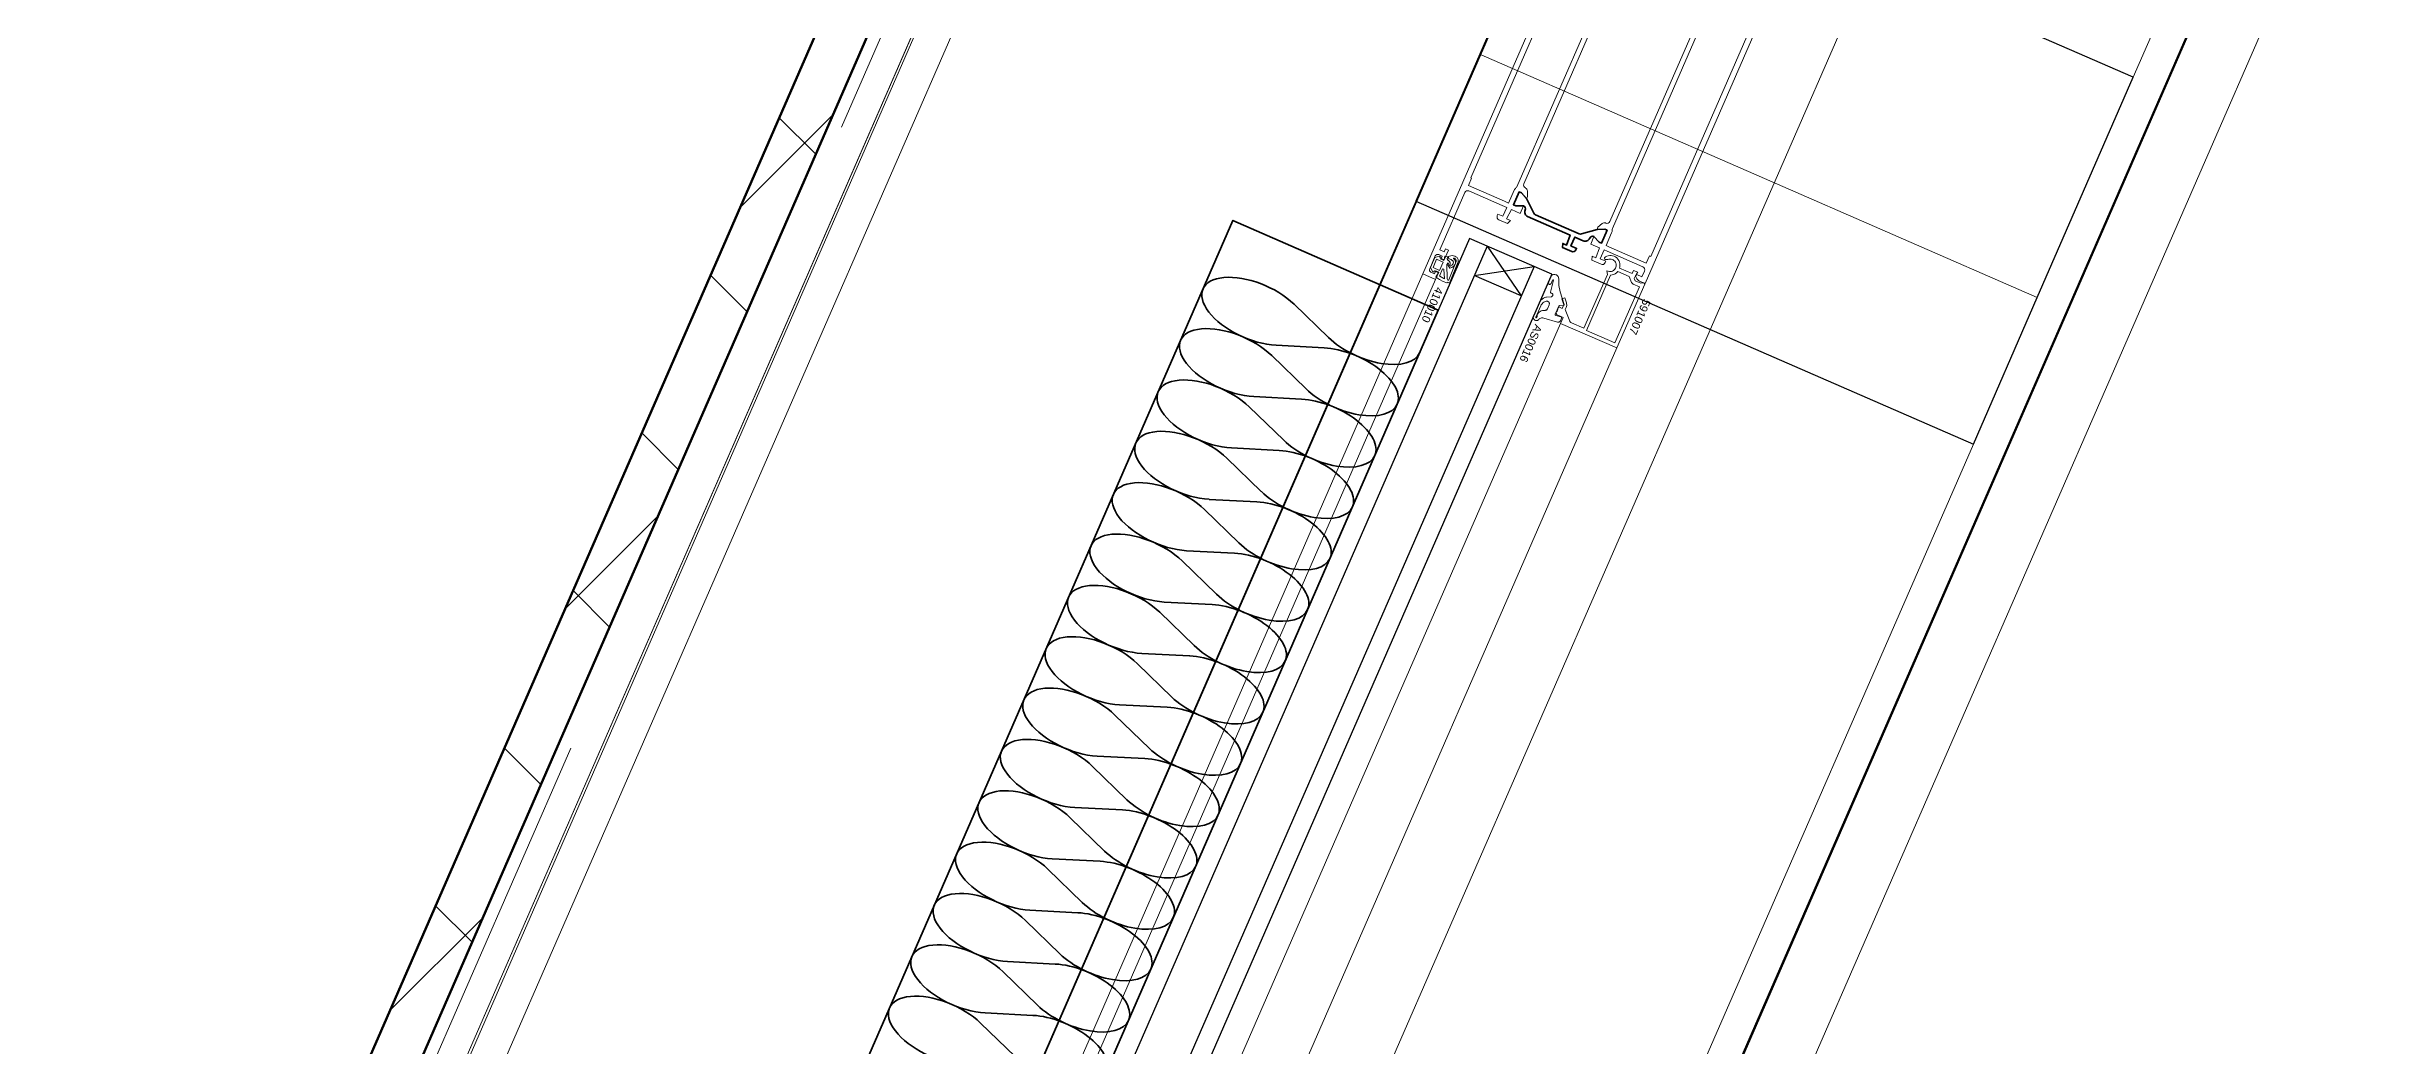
# Model space of a CAD drawing. Header units: millimetres. Extents: x -37281 to 954596, y -59787 to 956680.
# Drawn here: x 4784 to 5514, y -15838 to -15526 of the extents above; entities that cross this region are included whole.
import ezdxf
from ezdxf.enums import TextEntityAlignment as Align

# ---------------------------------------------------------------- set-up
doc = ezdxf.new("R2010")
doc.units = ezdxf.units.MM
doc.header["$MEASUREMENT"] = 0
doc.linetypes.add('Dot & Dashed', pattern=[670.277762, 352.777767, -176.388884, 0, -141.111112])
doc.linetypes.add('Double Dashed', pattern=[1093.611073, 529.166651, -211.666656, 141.111112, -211.666656])
for name, color, linetype, lineweight in [('0_Pen_No__2', 8, 'Continuous', 15), ('0_Pen_No__5', 7, 'Continuous', 25), ('0_Pen_No__6', 7, 'Continuous', 35), ('0_Pen_No__7', 7, 'Continuous', 35), ('0_Pen_No__9', 7, 'Continuous', 13), ('New_A-20-M_Floor_Slab_Pen_No__89', 8, 'Continuous', 20), ('New_A-20-M_Roof_Pen_No__93', 8, 'Continuous', 13), ('New_A-25-M_Curtain_Wall_Pen_No__90', 8, 'Continuous', 20), ('New_A-25-M_Wall_Ext_Pen_No__87', 8, 'Continuous', 20), ('New_A-25-M_Wall_Int_Pen_No__155', 5, 'Continuous', 35), ('New_ArchiCAD Windows_Pen_No__1', 7, 'Continuous', 13), ('New_ArchiCAD Windows_Pen_No__3', 7, 'Continuous', 18), ('New_ArchiCAD Zone Stamps_Pen_No__9', 7, 'Continuous', 13)]:
    doc.layers.add(name, color=color, linetype=linetype, lineweight=lineweight)
for name, color, linetype, lineweight, true_color in [('0_Pen_No__40', 7, 'Continuous', 35, 0x2a2a2a), ('0_Pen_No__54', 7, 'Continuous', 35, 0x444444), ('New_A-15-MG_Structural_Grid_Phase_2_Pen_No__222', 7, 'Continuous', 13, 0x65af33), ('New_A-25-M_Curtain_Wall_Pen_No__69', 7, 'Continuous', 20, 0x606060), ('New_A-25-M_Wall_Int_Pen_No__27', 7, 'Continuous', 50, 0x2a2a2a), ('New_A-35-M_FFE-Zone_Pen_No__74', 7, 'Continuous', 20, 0x606060), ('New_ArchiCAD Windows_Pen_No__23', 7, 'Continuous', 30, 0x2a2a2a)]:
    doc.layers.add(name, color=color, linetype=linetype, lineweight=lineweight, true_color=true_color)
for name, color, linetype in [('New_A-15-MG_Structural_Grid_Phase_2', 7, 'Continuous'), ('New_A-20-M_Floor_Slab', 7, 'Continuous'), ('New_A-20-M_Roof', 7, 'Continuous'), ('New_A-25-M_Curtain_Wall', 7, 'Continuous'), ('New_A-25-M_Wall_Ext', 7, 'Continuous'), ('New_A-25-M_Wall_Int', 7, 'Continuous'), ('New_A-35-M_FFE-Zone', 7, 'Continuous'), ('New_ArchiCAD Windows', 7, 'Continuous')]:
    doc.layers.add(name, color=color, linetype=linetype)
doc.styles.add('GENERATED_STYLE_2', font='')
doc.styles.add('GENERATED_STYLE_3', font='')
doc.styles.add('GENERATED_STYLE_4', font='')
doc.styles.get('GENERATED_STYLE_2').set_extended_font_data('Arial', bold=True)
doc.styles.get('GENERATED_STYLE_3').set_extended_font_data('Arial')
doc.styles.get('GENERATED_STYLE_4').set_extended_font_data('Swis721 BT')

# ---------------------------------------------------------------- blocks, each defined once
blk = doc.blocks.new('Wall_2_3', base_point=(10092.6, -4631.3))
at = {"layer": 'New_A-25-M_Wall_Ext_Pen_No__87', "linetype": 'Continuous', "flags": 128}
for points in [[(10000.93, -4591.33), (2142.47, -22613.27)], [(2234.14, -22653.24), (10092.6, -4631.3)]]:
    blk.add_lwpolyline(points, dxfattribs=at)
blk = doc.blocks.new('Wall_4_3', base_point=(9982.59, -4632.6))
at = {"layer": 'New_A-25-M_Wall_Ext_Pen_No__87', "linetype": 'Continuous', "flags": 128}
for points in [[(4871.77, -16353.33), (9982.59, -4632.6)], [(7915.52, -8960.24), (4720.52, -16287.38)]]:
    blk.add_lwpolyline(points, dxfattribs=at)
blk = doc.blocks.new('Single Office_INB 2108_13_3', base_point=(3105.56, -14183.82))
at = {"layer": 'New_A-35-M_FFE-Zone_Pen_No__74', "linetype": 'Continuous'}
blk.add_line((4755.23, -16209.78), (5656.4, -14143.09), dxfattribs=at)
at = {"layer": 'New_ArchiCAD Zone Stamps_Pen_No__9'}
for tag, height, style, p in [('ROOM_NAME', 250, 'GENERATED_STYLE_2', (2604.38, -13138.52)), ('zoneNameLine2', 250, 'GENERATED_STYLE_2', (2415.95, -13570.65)), ('ROOM_NUMBER', 200, 'GENERATED_STYLE_3', (2227.52, -13991.36)), ('measuredAreaCode', 200, 'GENERATED_STYLE_3', (2070.49, -14351.47)), ('DUMMY_649', 200, 'GENERATED_STYLE_3', (2377.9, -14485.51)), ('DUMMY_650', 200, 'GENERATED_STYLE_3', (2727.41, -14637.92)), ('DUMMY_651', 133.33, 'GENERATED_STYLE_3', (3006.7, -14744.46))]:
    blk.add_attdef(tag, text='', height=height, rotation=336.44041, dxfattribs=dict(at, style=style)).set_placement(p, align=Align.TOP_LEFT)
blk = doc.blocks.new('Slab_4_3', base_point=(-34879.65, -33019.01))
at = {"layer": 'New_A-20-M_Floor_Slab_Pen_No__89', "linetype": 'Continuous', "flags": 128}
blk.add_lwpolyline([(19341.14, -30335.29), (10989.45, -26693.54), (10933.09, -26822.78), (1863.41, -22867.95), (9871.66, -4502.51), (4224.74, -2040.17), (4132.95, -2000.14), (2145.42, -6558.18), (-3141.98, -4252.62), (-10743.58, -11326.43), (-11126.43, -10915.01), (-34879.65, -33019.01)], dxfattribs=at)
blk = doc.blocks.new('Slab_8_3', base_point=(10933.09, -26822.78))
at = {"layer": 'New_A-20-M_Floor_Slab_Pen_No__89', "linetype": 'Continuous', "flags": 128}
blk.add_lwpolyline([(10933.09, -26822.78), (1863.41, -22867.95), (9871.66, -4502.51), (18941.33, -8457.33)], close=True, dxfattribs=at)
blk = doc.blocks.new('Triple Window 19[13]_3')
at = {"layer": 'New_ArchiCAD Windows_Pen_No__1', "linetype": 'Continuous'}
for p, q in [((5231.86, -15528.78), (5231.4, -15528.58)), ((5405.56, -15604.52), (5231.86, -15528.78))]:
    blk.add_line(p, q, dxfattribs=at)
at = {"layer": 'New_ArchiCAD Windows_Pen_No__23', "linetype": 'Continuous'}
for p, q in [((5231.4, -15528.58), (5211.42, -15574.41)), ((5211.42, -15574.41), (5385.58, -15650.35)), ((5385.58, -15650.35), (5405.56, -15604.52))]:
    blk.add_line(p, q, dxfattribs=at)
at = {"layer": 'New_ArchiCAD Windows_Pen_No__3', "linetype": 'Continuous'}
for p, q in [((5080.16, -15462.63), (4140.85, -17616.74)), ((5211.42, -15574.41), (4868.87, -16359.97)), ((5414.73, -15608.52), (4475.43, -17762.63)), ((5043.03, -16435.92), (5385.58, -15650.35))]:
    blk.add_line(p, q, dxfattribs=at)
blk = doc.blocks.new('Triple Window 19[14]_3')
at = {"layer": 'New_ArchiCAD Windows_Pen_No__1', "linetype": 'Continuous'}
for p, q in [((5231.86, -15528.78), (5231.4, -15528.58)), ((5405.56, -15604.52), (5231.86, -15528.78))]:
    blk.add_line(p, q, dxfattribs=at)
at = {"layer": 'New_ArchiCAD Windows_Pen_No__23', "linetype": 'Continuous'}
for p, q in [((5261.38, -15459.83), (5231.4, -15528.58)), ((5435.54, -15535.77), (5261.38, -15459.83)), ((5405.56, -15604.52), (5435.54, -15535.77))]:
    blk.add_line(p, q, dxfattribs=at)
at = {"layer": 'New_ArchiCAD Windows_Pen_No__3', "linetype": 'Continuous'}
for p, q in [((6354.03, -13454.4), (5414.73, -15608.52)), ((5435.54, -15535.77), (5550.46, -15272.24))]:
    blk.add_line(p, q, dxfattribs=at)
blk = doc.blocks.new('Wall_139_3', base_point=(10165.92, -4712.54))
at = {"layer": 'New_ArchiCAD Windows', "color": 251, "linetype": 'Continuous', "lineweight": 20, "true_color": 0x606060}
for name in ['Triple Window 19[14]_3', 'Triple Window 19[13]_3']:
    blk.add_blockref(name, (0, 0), dxfattribs=at)
blk = doc.blocks.new('Wall_149_3', base_point=(5069.21, -15418.45))
at = {"layer": 'New_A-25-M_Wall_Int_Pen_No__155', "linetype": 'Continuous'}
h = blk.add_hatch(dxfattribs=at)
h.set_pattern_fill('Grid_5x5_Diagonal_0003', color=256, style=0, pattern_type=2)
h.set_pattern_definition([(45, (0, 0), (-35.35534, 35.35534), []), (135, (0, 0), (35.35534, 35.35534), [])])
h.paths.add_polyline_path([(5069.21, -15418.45), (4829.96, -15967.13), (4837.71, -15986.88), (5076.96, -15438.2)])
at = {"layer": 'New_A-25-M_Wall_Int_Pen_No__27', "linetype": 'Continuous', "flags": 128}
for points in [[(5069.21, -15418.45), (4829.96, -15967.13)], [(4837.71, -15986.88), (5076.96, -15438.2)]]:
    blk.add_lwpolyline(points, dxfattribs=at)
blk = doc.blocks.new('Morph_1_3')
at = {"layer": 'New_A-20-M_Roof_Pen_No__93', "linetype": 'Continuous', "flags": 128}
blk.add_lwpolyline([(2064.53, -22792.01), (10012.82, -4564.06)], dxfattribs=at)
blk = doc.blocks.new('Beam_4_3', base_point=(10000.93, -4591.33))
at = {"layer": 'New_A-25-M_Curtain_Wall_Pen_No__69', "linetype": 'Dot & Dashed'}
blk.add_line((10000.93, -4591.33), (2142.47, -22613.27), dxfattribs=at)
at = {"layer": 'New_A-25-M_Curtain_Wall_Pen_No__90', "linetype": 'Continuous'}
for p, q in [((10000.93, -4591.33), (2142.47, -22613.27)), ((10203.2, -4679.52), (2344.74, -22701.46))]:
    blk.add_line(p, q, dxfattribs=at)
blk = doc.blocks.new('Standard grid marker[55]_3', base_point=(12179.47, 840.07))
at = {"layer": 'New_A-15-MG_Structural_Grid_Phase_2_Pen_No__222', "linetype": 'Double Dashed'}
blk.add_line((11800.31, -29.45), (-2469.84, -32755.44), dxfattribs=at)
at = {"layer": 'New_A-15-MG_Structural_Grid_Phase_2_Pen_No__222', "style": 'GENERATED_STYLE_4'}
for tag, p in [('AC_MarkerText_1_0', (11806.43, 1584.91)), ('AC_MarkerText_1_1', (-3621.73, -33796.76))]:
    blk.add_attdef(tag, text='', height=350, rotation=336.44041, dxfattribs=at).set_placement(p, align=Align.MIDDLE_CENTER)

msp = doc.modelspace()

# ---------------------------------------------------------------- linework, layer by layer
at = {"layer": '0_Pen_No__2', "linetype": 'Continuous', "flags": 128}
for points in [[(5278.36, -15492.76), (5245.11, -15569.03, 0.414214), (5245.63, -15570.34), (5245.68, -15570.37, -0.294108), (5246.28, -15571.27), (5246.3, -15573.04), (5246.02, -15573.68), (5244.41, -15571.89), (5243.67, -15571.57), (5241.92, -15575.6), (5242.65, -15575.92), (5245.07, -15575.88), (5244.03, -15578.26), (5241.28, -15577.07), (5239.75, -15580), (5240.95, -15580.52), (5240.07, -15581.45), (5237.37, -15580.27, -0.414214), (5236.85, -15578.96), (5237.05, -15578.5), (5238.61, -15579.18), (5239.81, -15576.43), (5238.39, -15575.81), (5227.98, -15571.27, 0.414214), (5226.67, -15571.79), (5218.87, -15589.66), (5220.25, -15590.26), (5220.65, -15589.34), (5221.57, -15589.74), (5220.17, -15592.95), (5219.25, -15592.55), (5219.65, -15591.64), (5218.55, -15591.16, 0.414214), (5217.5, -15591.57), (5215.74, -15595.6, 0.414214), (5216.15, -15596.66), (5217.25, -15597.14), (5217.65, -15596.22), (5218.57, -15596.62), (5217.57, -15598.91), (5213.63, -15597.19), (5277.58, -15450.53)], [(5305.31, -15504.51), (5272.06, -15580.78, -0.414214), (5270.74, -15581.3), (5270.69, -15581.27, 0.294108), (5269.62, -15581.45), (5268.3, -15582.63), (5268.02, -15583.27), (5270.44, -15583.24), (5271.17, -15583.56), (5269.41, -15587.59), (5268.68, -15587.27), (5267.06, -15585.47), (5266.03, -15587.86), (5268.78, -15589.06), (5267.66, -15592.17), (5266.46, -15591.65), (5266.38, -15592.92), (5269.27, -15594.18, 0.414214), (5270.58, -15593.66), (5270.78, -15593.21), (5269.04, -15592.45), (5270.24, -15589.7), (5271.14, -15590.09), (5282.34, -15594.97, -0.414214), (5282.86, -15596.29), (5282.06, -15598.12), (5280.41, -15597.4), (5280.01, -15597.79), (5280.22, -15598.32, 0.198912), (5281.28, -15599.42), (5283.02, -15600.18), (5326.99, -15499.35)], [(5272.75, -15583.44, -0.112281), (5272.83, -15583.01), (5307.47, -15503.57, -0.112281), (5307.73, -15503.21, 0.112281), (5308.27, -15502.48), (5310.01, -15498.49), (5322.57, -15503.97), (5321.57, -15506.26), (5322.03, -15506.46), (5284.86, -15591.71), (5284.4, -15591.51), (5283.4, -15593.8), (5271.72, -15588.7)], [(5271.72, -15588.7), (5270.84, -15588.32), (5272.58, -15584.33, 0.112281), (5272.75, -15583.44)]]:
    msp.add_lwpolyline(points, format="xyb", dxfattribs=at)
msp.add_lwpolyline([(5239.07, -15574.47), (5240.41, -15575.05), (5242.15, -15571.06, -0.112281), (5242.69, -15570.33, 0.112281), (5242.95, -15569.97), (5277.59, -15490.54, 0.112281), (5277.67, -15490.1, -0.112281), (5277.84, -15489.21), (5279.58, -15485.22), (5267.02, -15479.74), (5266.02, -15482.04), (5265.75, -15481.92), (5228.58, -15567.16), (5228.85, -15567.28), (5227.85, -15569.58)], format="xyb", close=True, dxfattribs=at)
for points in [[(5270.5, -15592.68), (5270.3, -15592.15), (5270.67, -15591.88), (5271.08, -15591.67), (5271.51, -15591.53), (5271.97, -15591.46), (5272.43, -15591.45), (5272.88, -15591.52), (5273.32, -15591.65), (5273.77, -15591.89), (5274.17, -15592.2), (5274.52, -15592.58), (5274.8, -15593), (5275.01, -15593.47), (5275.13, -15593.96), (5275.18, -15594.47), (5275.14, -15594.98), (5275.08, -15595.36), (5279.02, -15597.08), (5279.46, -15596.07), (5280.74, -15596.63), (5280.59, -15597), (5280.4, -15596.92), (5279.64, -15598.66), (5279.9, -15599.32), (5281.69, -15600.1), (5282.61, -15600), (5282.91, -15600.41), (5274.24, -15620.31), (5256.64, -15612.63), (5257.44, -15610.8), (5255.33, -15609.88), (5255.28, -15608.99), (5255.41, -15608.9), (5255.53, -15608.78), (5255.63, -15608.65), (5255.7, -15608.5), (5255.75, -15608.35), (5255.77, -15608.19), (5255.77, -15608.02), (5255.74, -15607.86), (5256.15, -15607.51), (5257.16, -15607.95), (5257.62, -15606.89), (5257.05, -15604.98), (5258.01, -15604.7), (5258.47, -15606.26), (5258.53, -15606.53), (5258.55, -15606.81), (5258.54, -15607.09), (5258.48, -15607.36), (5258.39, -15607.63), (5258.07, -15608.35), (5259.47, -15611.91), (5259.54, -15612.05), (5259.63, -15612.18), (5259.74, -15612.3), (5259.87, -15612.39), (5260.01, -15612.47), (5263.93, -15614.17)], [(5263.93, -15614.17), (5271.25, -15597.4), (5271.11, -15596.24), (5271.54, -15596.37), (5271.87, -15596.43), (5272.21, -15596.44), (5272.53, -15596.39), (5272.85, -15596.28), (5273.14, -15596.12), (5273.41, -15595.92), (5273.63, -15595.67), (5273.81, -15595.39), (5273.94, -15595.08), (5274.01, -15594.76), (5274.03, -15594.42), (5273.99, -15594.09), (5273.89, -15593.77), (5273.74, -15593.47), (5273.55, -15593.21), (5273.31, -15592.97), (5273.03, -15592.79), (5272.73, -15592.65), (5272.4, -15592.57), (5272.07, -15592.54), (5271.74, -15592.57), (5271.42, -15592.66), (5270.5, -15592.68)]]:
    msp.add_lwpolyline(points, dxfattribs=at)
msp.add_lwpolyline([(5264.73, -15614.85), (5273.62, -15618.73), (5281.25, -15601.22), (5279.35, -15600.39), (5279.21, -15600.31), (5279.08, -15600.22), (5278.97, -15600.1), (5278.88, -15599.98), (5278.81, -15599.83), (5278.09, -15597.98), (5274.5, -15596.42), (5274.15, -15596.8), (5273.73, -15597.11), (5273.27, -15597.35), (5272.77, -15597.51), (5272.26, -15597.59)], close=True, dxfattribs=at)
at = {"layer": '0_Pen_No__40', "linetype": 'Continuous'}
msp.add_line((9735.36, -5700.74), (2596.69, -22071.98), dxfattribs=at)
at = {"layer": '0_Pen_No__5', "linetype": 'Continuous'}
for p, q in [((5228.18, -15586.08), (4962.27, -16195.9)), ((5233.68, -15588.48), (4967.77, -16198.29)), ((5253.85, -15597.27), (5228.18, -15586.08)), ((5233.68, -15588.48), (5244.35, -15604.04)), ((5248.35, -15594.88), (4982.44, -16204.69)), ((5253.85, -15597.27), (4987.94, -16207.09)), ((5229.68, -15597.65), (5248.35, -15594.88)), ((5244.35, -15604.04), (5229.68, -15597.65))]:
    msp.add_line(p, q, dxfattribs=at)
at = {"layer": '0_Pen_No__54', "linetype": 'Continuous'}
for p, q in [((5173.39, -15606.65), (5184.13, -15617.06)), ((5182.73, -15620.27), (5167.8, -15619.48)), ((5166.4, -15622.69), (5177.13, -15633.1)), ((5159.4, -15638.73), (5170.14, -15649.14)), ((5175.73, -15636.31), (5160.8, -15635.52)), ((5152.41, -15654.77), (5163.14, -15665.18)), ((5168.74, -15652.35), (5153.81, -15651.56)), ((5145.41, -15670.81), (5156.15, -15681.22)), ((5161.74, -15668.39), (5146.81, -15667.61)), ((5154.75, -15684.43), (5139.82, -15683.65)), ((5138.42, -15686.86), (5149.15, -15697.26)), ((5147.75, -15700.47), (5132.82, -15699.69)), ((5131.42, -15702.9), (5142.16, -15713.3)), ((5124.43, -15718.94), (5135.16, -15729.35)), ((5140.76, -15716.51), (5125.83, -15715.73)), ((5117.43, -15734.98), (5128.17, -15745.39)), ((5133.77, -15732.55), (5118.83, -15731.77)), ((5110.44, -15751.02), (5121.17, -15761.43)), ((5126.77, -15748.6), (5111.84, -15747.81)), ((5119.78, -15764.64), (5104.84, -15763.85)), ((5103.45, -15767.06), (5114.18, -15777.47)), ((5112.78, -15780.68), (5097.85, -15779.89)), ((5096.45, -15783.1), (5107.18, -15793.51)), ((5089.46, -15799.14), (5100.19, -15809.55)), ((5105.79, -15796.72), (5090.85, -15795.94)), ((5082.46, -15815.19), (5093.2, -15825.59)), ((5098.79, -15812.76), (5083.86, -15811.98)), ((5075.47, -15831.23), (5086.2, -15841.64)), ((5091.8, -15828.8), (5076.86, -15828.02))]:
    msp.add_line(p, q, dxfattribs=at)
at = {"layer": '0_Pen_No__54', "linetype": 'Continuous', "flags": 128}
msp.add_lwpolyline([(4904.82, -16327.65), (5218.42, -15608.47), (5154.25, -15580.49), (4840.66, -16299.67)], close=True, dxfattribs=at)
at = {"layer": '0_Pen_No__54', "linetype": 'Continuous'}
for centre, start_param, end_param in [((5160.97, -15608.87), 0.927295, 5.35589), ((5153.98, -15624.91), 0.927295, 5.35589), ((5196.55, -15614.84), 4.068888, 6.283185), ((5189.56, -15630.88), 0, 2.214297), ((5146.98, -15640.95), 0.927295, 5.35589), ((5189.56, -15630.88), 4.068888, 6.283185), ((5182.56, -15646.92), 0, 2.214297), ((5139.99, -15656.99), 0.927295, 5.35589), ((5182.56, -15646.92), 4.068888, 6.283185), ((5175.57, -15662.96), 0, 2.214297), ((5132.99, -15673.03), 0.927295, 5.35589), ((5168.57, -15679), 0, 2.214297), ((5175.57, -15662.96), 4.068888, 6.283185), ((5126, -15689.07), 0.927295, 5.35589), ((5161.58, -15695.04), 0, 2.214297), ((5168.57, -15679), 4.068888, 6.283185), ((5119, -15705.12), 0.927295, 5.35589), ((5161.58, -15695.04), 4.068888, 6.283185), ((5154.58, -15711.09), 0, 2.214297), ((5112.01, -15721.16), 0.927295, 5.35589), ((5154.58, -15711.09), 4.068888, 6.283185), ((5147.59, -15727.13), 0, 2.214297), ((5105.01, -15737.2), 0.927295, 5.35589), ((5147.59, -15727.13), 4.068888, 6.283185), ((5140.59, -15743.17), 0, 2.214297), ((5098.02, -15753.24), 0.927295, 5.35589), ((5133.6, -15759.21), 0, 2.214297), ((5140.59, -15743.17), 4.068888, 6.283185), ((5091.02, -15769.28), 0.927295, 5.35589), ((5126.6, -15775.25), 0, 2.214297), ((5133.6, -15759.21), 4.068888, 6.283185), ((5084.03, -15785.32), 0.927295, 5.35589), ((5126.6, -15775.25), 4.068888, 6.283185), ((5119.61, -15791.29), 0, 2.214297), ((5077.03, -15801.36), 0.927295, 5.35589), ((5119.61, -15791.29), 4.068888, 6.283185), ((5112.61, -15807.33), 0, 2.214297), ((5070.04, -15817.41), 0.927295, 5.35589), ((5112.61, -15807.33), 4.068888, 6.283185), ((5105.62, -15823.37), 0, 2.214297), ((5063.04, -15833.45), 0.927295, 5.35589), ((5098.62, -15839.42), 0, 2.214297), ((5105.62, -15823.37), 4.068888, 6.283185)]:
    msp.add_ellipse(centre, major_axis=(16.04, -6.99), ratio=0.5, start_param=start_param, end_param=end_param, dxfattribs=at)
at = {"layer": '0_Pen_No__6', "linetype": 'Continuous', "flags": 128}
msp.add_lwpolyline([(5245.58, -15577.2, 0.414214), (5245.07, -15575.88), (5242.65, -15575.92), (5241.92, -15575.6), (5243.67, -15571.57), (5244.41, -15571.89), (5246.03, -15573.66), (5248.29, -15578.23, 0.176327), (5248.78, -15578.7), (5262.47, -15584.67, 0.176327), (5263.15, -15584.71), (5268.03, -15583.26), (5270.44, -15583.24), (5271.17, -15583.56), (5269.41, -15587.59), (5268.68, -15587.27), (5267.06, -15585.47, 0.414214), (5265.75, -15585.99), (5265.71, -15586.08, -0.414214), (5263.73, -15586.86), (5261.08, -15585.7), (5259.88, -15588.45), (5261.62, -15589.21), (5261.42, -15589.67, -0.414214), (5260.1, -15590.18), (5257.22, -15588.93), (5257.29, -15587.65), (5258.49, -15588.17), (5259.61, -15585.06), (5246.32, -15579.26, -0.414214), (5245.54, -15577.29)], format="xyb", close=True, dxfattribs=at)
at = {"layer": '0_Pen_No__9', "linetype": 'Continuous'}
for p, q in [((5213.63, -15597.19), (4954.11, -16192.34)), ((5217.57, -15598.91), (4958.05, -16194.06)), ((5256.64, -15612.63), (4995.91, -16210.57)), ((5274.24, -15620.31), (5013.51, -16218.24))]:
    msp.add_line(p, q, dxfattribs=at)
at = {"layer": '0_Pen_No__9', "linetype": 'Continuous', "flags": 128}
for points in [[(5224.58, -15593.64), (5222.17, -15599.52), (5221.89, -15600.08), (5221.32, -15599.81), (5221.25, -15599.97), (5221.08, -15599.92), (5219.94, -15599.52), (5218.85, -15598.96), (5217.84, -15598.28), (5217.62, -15598.1), (5218.52, -15596.82), (5217.2, -15596.24), (5217.08, -15596.52), (5216.72, -15596.53), (5216.04, -15595.16), (5217.38, -15592.1), (5218.84, -15591.66), (5219.08, -15591.93), (5218.96, -15592.21), (5220.28, -15592.78), (5220.52, -15591.67), (5221.3, -15591.83), (5221.16, -15592.46), (5221.52, -15592.98), (5221.63, -15593.02), (5221.73, -15593.08), (5221.83, -15593.16), (5221.9, -15593.25), (5221.97, -15593.35), (5222.01, -15593.46), (5222.04, -15593.58), (5222.09, -15593.75), (5222.1, -15593.93), (5222.09, -15594.11), (5222.05, -15594.29), (5221.98, -15594.45), (5222.22, -15594.73), (5222.43, -15594.64), (5222.62, -15594.52), (5222.79, -15594.36), (5222.93, -15594.19), (5223.04, -15593.99), (5223.12, -15593.78), (5223.14, -15593.64), (5223.13, -15593.51), (5223.1, -15593.38), (5223.05, -15593.25), (5222.98, -15593.14), (5222.89, -15593.04), (5222.78, -15592.95), (5222.6, -15592.8), (5222.4, -15592.67), (5222.18, -15592.57), (5221.95, -15592.51), (5221.72, -15592.48), (5221.53, -15591.78), (5221.91, -15591.61), (5222.32, -15591.51), (5222.74, -15591.48), (5223.16, -15591.53), (5223.56, -15591.65), (5223.94, -15591.83), (5224.28, -15592.08), (5224.43, -15592.26), (5224.55, -15592.47), (5224.63, -15592.7), (5224.68, -15592.93), (5224.68, -15593.17), (5224.65, -15593.41)], [(5218.81, -15596.07), (5216.79, -15595.19), (5217.91, -15592.62), (5219.93, -15593.5)], [(5218.89, -15597.93), (5218.79, -15597.86), (5219.78, -15595.6), (5220.16, -15595.66), (5220.4, -15598.74), (5220.17, -15598.63)], [(5221.67, -15599), (5223.99, -15593.29), (5224, -15593.14), (5223.99, -15593), (5223.96, -15592.85), (5223.9, -15592.72), (5223.82, -15592.6), (5223.73, -15592.49), (5223.62, -15592.39), (5223.49, -15592.32), (5223.35, -15592.27), (5223.21, -15592.24), (5223.15, -15592.4), (5223.34, -15592.54), (5223.5, -15592.72), (5223.63, -15592.92), (5223.72, -15593.13), (5223.78, -15593.36), (5223.8, -15593.6), (5223.79, -15593.84), (5223.66, -15594.17), (5223.48, -15594.48), (5223.25, -15594.76), (5222.98, -15595), (5222.68, -15595.19), (5222.35, -15595.32), (5222, -15595.41), (5221.38, -15594.3), (5221.59, -15594.07), (5221.49, -15593.77), (5221.14, -15594.26), (5221.19, -15598.71), (5221.42, -15599.18), (5221.61, -15599.17)], [(5255.69, -15612.28), (5255.82, -15612.29), (5255.96, -15612.28), (5256.09, -15612.25), (5256.21, -15612.19), (5256.32, -15612.12), (5256.42, -15612.03), (5256.5, -15611.93), (5256.56, -15611.81), (5256.91, -15611.01), (5256.93, -15610.96), (5256.94, -15610.91), (5256.94, -15610.86), (5256.93, -15610.81), (5256.91, -15610.76), (5256.89, -15610.72), (5256.85, -15610.68), (5256.82, -15610.64), (5256.77, -15610.62), (5256.72, -15610.6), (5255.15, -15610.13), (5255.11, -15610.11), (5255.06, -15610.08), (5255.03, -15610.05), (5254.99, -15610.01), (5254.97, -15609.97), (5254.95, -15609.92), (5254.94, -15609.87), (5254.94, -15609.82), (5254.95, -15609.77), (5254.97, -15609.72), (5256.04, -15607.25), (5256.06, -15607.21), (5256.09, -15607.18), (5256.12, -15607.14), (5256.16, -15607.12), (5256.2, -15607.1), (5256.24, -15607.08), (5256.29, -15607.07), (5256.33, -15607.07), (5257.4, -15607.14), (5257.45, -15607.14), (5257.5, -15607.13), (5257.55, -15607.11), (5257.59, -15607.09), (5257.63, -15607.06), (5257.66, -15607.02), (5257.69, -15606.97), (5257.71, -15606.93), (5257.72, -15606.88), (5257.72, -15606.83), (5257.71, -15606.78), (5257.7, -15606.73), (5257.11, -15604.8), (5256.48, -15602.82), (5256.13, -15600.76), (5256.06, -15598.68), (5256.03, -15598.44), (5255.96, -15598.21), (5255.85, -15598), (5255.7, -15597.81), (5255.53, -15597.65), (5255.33, -15597.52), (5255.11, -15597.42), (5254.87, -15597.37), (5254.63, -15597.35), (5254.4, -15597.38), (5254.17, -15597.45), (5253.95, -15597.55), (5253.76, -15597.69), (5253.59, -15597.86), (5252.77, -15599.75), (5252.74, -15599.83), (5252.73, -15599.91), (5252.73, -15600), (5252.74, -15600.08), (5252.77, -15600.15), (5252.81, -15600.23), (5252.86, -15600.29), (5252.92, -15600.35), (5252.99, -15600.39), (5253.06, -15600.43), (5253.14, -15600.45), (5253.22, -15600.45), (5253.31, -15600.45), (5253.39, -15600.43), (5253.46, -15600.39), (5253.53, -15600.35), (5253.59, -15600.29), (5253.64, -15600.23), (5253.68, -15600.15), (5254.11, -15599.18), (5254.13, -15599.14), (5254.16, -15599.1), (5254.19, -15599.06), (5254.23, -15599.04), (5254.27, -15599.01), (5254.32, -15599), (5254.36, -15598.99), (5254.38, -15599.04), (5254.38, -15599.08), (5254.38, -15599.13), (5254.38, -15599.17), (5253.5, -15602.84), (5253.49, -15602.92), (5253.51, -15602.99), (5253.53, -15603.03), (5253.56, -15603.07), (5253.59, -15603.1), (5253.63, -15603.13), (5253.67, -15603.16), (5253.96, -15603.28), (5254.03, -15603.32), (5254.1, -15603.37), (5254.16, -15603.44), (5254.2, -15603.51), (5254.24, -15603.6), (5254.25, -15603.68), (5254.25, -15603.77), (5254.24, -15603.85), (5254.21, -15603.94), (5254.17, -15604.01), (5254.12, -15604.08), (5254.05, -15604.14), (5253.8, -15604.33), (5253.76, -15604.35), (5253.72, -15604.37), (5253.68, -15604.38), (5253.64, -15604.38), (5252.21, -15604.44), (5252.14, -15604.45), (5252.07, -15604.47), (5251.74, -15604.58), (5251.28, -15604.78), (5250.86, -15605.05), (5250.49, -15605.39), (5250.18, -15605.78), (5249.94, -15606.22), (5248.15, -15610.35), (5248.09, -15610.5), (5248.07, -15610.67), (5248.07, -15610.83), (5248.1, -15611), (5248.15, -15611.15), (5248.23, -15611.3), (5248.33, -15611.43), (5248.46, -15611.54), (5248.6, -15611.63), (5248.75, -15611.69), (5248.91, -15611.73), (5249.07, -15611.75), (5249.24, -15611.73), (5249.4, -15611.69), (5249.55, -15611.62), (5249.69, -15611.53), (5249.81, -15611.41), (5249.98, -15611.24), (5250.19, -15611.11), (5250.41, -15611), (5250.64, -15610.94), (5250.88, -15610.91), (5251.12, -15610.92), (5251.36, -15610.97)], [(5253.07, -15606.82), (5253.11, -15606.69), (5253.13, -15606.56), (5253.13, -15606.42), (5253.11, -15606.29), (5253.06, -15606.16), (5252.99, -15606.04), (5252.91, -15605.94), (5252.8, -15605.85), (5252.69, -15605.78), (5252.56, -15605.73), (5252.43, -15605.7), (5252.29, -15605.7), (5252.16, -15605.72), (5251.79, -15605.83), (5251.43, -15606), (5251.11, -15606.23), (5250.83, -15606.5), (5250.59, -15606.81), (5250.41, -15607.16), (5248.86, -15610.71), (5248.85, -15610.73), (5248.85, -15610.76), (5248.85, -15610.78), (5248.85, -15610.81), (5248.86, -15610.83), (5248.87, -15610.85), (5248.89, -15610.87), (5248.91, -15610.89), (5248.93, -15610.9), (5248.95, -15610.91), (5248.97, -15610.92), (5249, -15610.92), (5249.02, -15610.92), (5249.05, -15610.91), (5249.07, -15610.9), (5249.09, -15610.89), (5249.11, -15610.87), (5249.12, -15610.85), (5249.13, -15610.83), (5249.28, -15610.5), (5249.3, -15610.45), (5249.3, -15610.41), (5249.31, -15610.36), (5249.3, -15610.31), (5249.29, -15610.27), (5249.27, -15610.23), (5249.24, -15610.19), (5249.21, -15610.16), (5249.24, -15610.07), (5249.42, -15609.73), (5249.66, -15609.43), (5249.93, -15609.16), (5250.24, -15608.93), (5250.59, -15608.76), (5250.95, -15608.64), (5251.33, -15608.58), (5251.72, -15608.58), (5251.84, -15608.58), (5251.96, -15608.56), (5252.08, -15608.52), (5252.19, -15608.47), (5252.29, -15608.39), (5252.38, -15608.31), (5252.45, -15608.21), (5252.51, -15608.1)]]:
    msp.add_lwpolyline(points, close=True, dxfattribs=at)

# ---------------------------------------------------------------- block references
at = {"layer": 'New_A-15-MG_Structural_Grid_Phase_2', "color": 8, "linetype": 'Continuous', "lineweight": 15}
msp.add_blockref('Standard grid marker[55]_3', (12179.47, 840.07), dxfattribs=at)
at = {"layer": 'New_A-20-M_Floor_Slab', "color": 8, "linetype": 'Continuous', "lineweight": 20}
for name, p in [('Slab_4_3', (-34879.65, -33019.01)), ('Slab_8_3', (10933.09, -26822.78))]:
    msp.add_blockref(name, p, dxfattribs=at)
at = {"layer": 'New_A-20-M_Roof', "linetype": 'Continuous', "lineweight": 0}
msp.add_blockref('Morph_1_3', (0, 0), dxfattribs=at)
at = {"layer": 'New_A-25-M_Curtain_Wall', "color": 8, "lineweight": 20}
msp.add_blockref('Beam_4_3', (10000.93, -4591.33), dxfattribs=at)
at = {"layer": 'New_A-25-M_Wall_Ext', "color": 250, "lineweight": 50, "true_color": 0x2a2a2a}
for name, p in [('Wall_4_3', (9982.59, -4632.6)), ('Wall_139_3', (10165.92, -4712.54)), ('Wall_2_3', (10092.6, -4631.3))]:
    msp.add_blockref(name, p, dxfattribs=at)
at = {"layer": 'New_A-25-M_Wall_Int', "color": 250, "lineweight": 50, "true_color": 0x2a2a2a}
msp.add_blockref('Wall_149_3', (5069.21, -15418.45), dxfattribs=at)
at = {"layer": 'New_A-35-M_FFE-Zone', "linetype": 'Continuous'}
msp.add_blockref('Single Office_INB 2108_13_3', (3105.56, -14183.82), dxfattribs=at)

# ---------------------------------------------------------------- texts
at = {"layer": '0_Pen_No__7', "linetype": 'Continuous', "char_height": 2.5, "attachment_point": 7, "rotation": 246.44041, "style": 'GENERATED_STYLE_3'}
for s, insert in [('\\A1;{\\fArial|b0|i0|c0|p34;410010}', (5217.74, -15601.01)), ('\\A1;{\\fArial|b0|i0|c0|p34;591007}', (5282.53, -15604.78)), ('\\A1;{\\fArial|b0|i0|c0|p34;AS0016}', (5248.65, -15612.66))]:
    msp.add_mtext(s, dxfattribs=dict(at, insert=insert))

doc.saveas('drawing.dxf')
